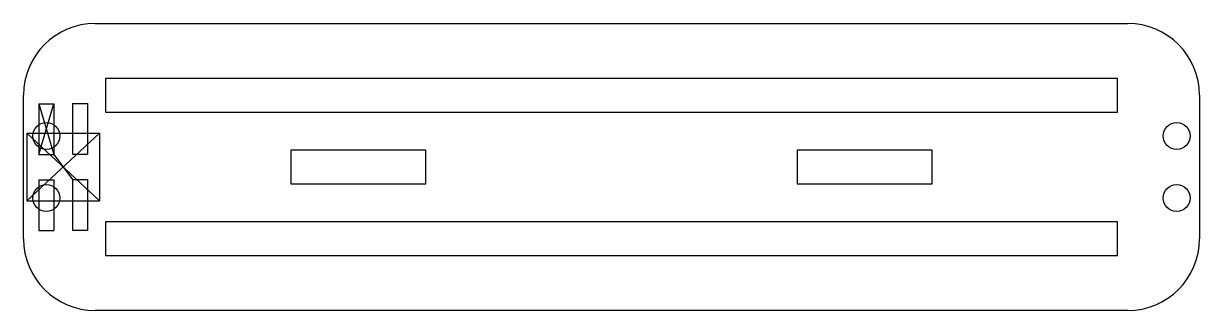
# Model space of a CAD drawing. Header units: millimetres. Extents: x -34.9 to 34.9, y -8.5 to 8.5.
import ezdxf

# ---------------------------------------------------------------- set-up
doc = ezdxf.new("R2010")
doc.units = ezdxf.units.MM
doc.header["$PDSIZE"] = -1
doc.linetypes.add('CENTERX2', pattern=[20.32, 12.7, -2.54, 2.54, -2.54])
doc.linetypes.add('HIDDEN', pattern=[1.905, 1.27, -0.635])

msp = doc.modelspace()

# ---------------------------------------------------------------- linework, layer by layer
at = {"color": 7, "linetype": 'Continuous', "lineweight": 25}
for p, q in [((-30.6, 8.5), (30.6, 8.5)), ((-30, 5.25), (-30, 3.25)), ((30, 5.25), (-30, 5.25)), ((30, 3.25), (30, 5.25)), ((-34.85, -4.25), (-34.85, 4.25)), ((34.85, 4.25), (34.85, -4.25)), ((-30, 3.25), (30, 3.25)), ((-19, 1), (-19, -1)), ((-11, 1), (-19, 1)), ((-11, -1), (-11, 1)), ((11, 1), (11, -1)), ((19, 1), (11, 1)), ((19, -1), (19, 1)), ((-19, -1), (-11, -1)), ((11, -1), (19, -1)), ((-30, -3.25), (-30, -5.25)), ((30, -3.25), (-30, -3.25)), ((30, -5.25), (30, -3.25)), ((-30, -5.25), (30, -5.25)), ((30.6, -8.5), (-30.6, -8.5))]:
    msp.add_line(p, q, dxfattribs=at)
at = {"color": 7, "linetype": 'Continuous'}
for p, q in [((-33.945, 3.746), (-33.055, 3.746)), ((-33.945, 3.746), (-33.945, 0.746)), ((-33.055, 3.746), (-33.055, 0.746)), ((-31.945, 3.754), (-31.945, 0.754)), ((-31.945, 3.754), (-31.055, 3.754)), ((-31.055, 3.754), (-31.055, 0.754)), ((-33.945, 0.746), (-33.055, 0.746)), ((-31.945, 0.754), (-31.055, 0.754)), ((-33.945, -0.754), (-33.945, -3.754)), ((-33.945, -0.754), (-33.055, -0.754)), ((-33.055, -0.754), (-33.055, -3.754)), ((-31.945, -0.746), (-31.945, -3.746)), ((-31.945, -0.746), (-31.055, -0.746)), ((-31.055, -0.746), (-31.055, -3.746)), ((-33.945, -3.754), (-33.055, -3.754)), ((-31.945, -3.746), (-31.055, -3.746))]:
    msp.add_line(p, q, dxfattribs=at)
at = {"color": 7, "linetype": 'CENTERX2'}
for p, q in [((-33.945, 3.746), (-33.055, 0.746)), ((-33.945, 0.746), (-33.055, 3.746)), ((-34.65, 2), (-30.35, 2)), ((-34.65, 2), (-34.65, -2)), ((-34.65, 2), (-30.35, -2)), ((-34.65, -2), (-30.35, 2)), ((-30.35, 2), (-30.35, -2)), ((-33.055, 0.746), (-31.945, -0.746)), ((-34.65, -2), (-30.35, -2))]:
    msp.add_line(p, q, dxfattribs=at)
at = {"color": 7, "linetype": 'HIDDEN', "lineweight": 18}
for p, q in [((-33.945, 3.746), (-33.055, 3.746)), ((-33.945, 0.746), (-33.945, 3.746)), ((-33.055, 3.746), (-33.055, 0.746)), ((-31.945, 0.754), (-31.945, 3.754)), ((-31.945, 3.754), (-31.055, 3.754)), ((-31.055, 3.754), (-31.055, 0.754)), ((-33.055, 0.746), (-33.945, 0.746)), ((-31.055, 0.754), (-31.945, 0.754)), ((-33.945, -0.754), (-33.055, -0.754)), ((-33.945, -3.754), (-33.945, -0.754)), ((-33.055, -0.754), (-33.055, -3.754)), ((-31.945, -3.746), (-31.945, -0.746)), ((-31.945, -0.746), (-31.055, -0.746)), ((-31.055, -0.746), (-31.055, -3.746)), ((-33.055, -3.754), (-33.945, -3.754)), ((-31.055, -3.746), (-31.945, -3.746))]:
    msp.add_line(p, q, dxfattribs=at)
at = {"color": 7, "linetype": 'Continuous', "lineweight": 25}
for centre in [(-33.5, 1.839), (33.5, 1.839), (-33.5, -1.839), (33.5, -1.839)]:
    msp.add_circle(centre, 0.8, dxfattribs=at)
for centre, start, end in [((-30.6, 4.25), 90, 180), ((30.6, 4.25), 0, 90), ((-30.6, -4.25), 180, 270), ((30.6, -4.25), 270, 0)]:
    msp.add_arc(centre, 4.25, start, end, dxfattribs=at)
at = {"color": 7, "linetype": 'Continuous'}
for p in [(-33.5, 2.246), (-32.5, 0)]:
    msp.add_point(p, dxfattribs=at)

doc.saveas('drawing.dxf')
